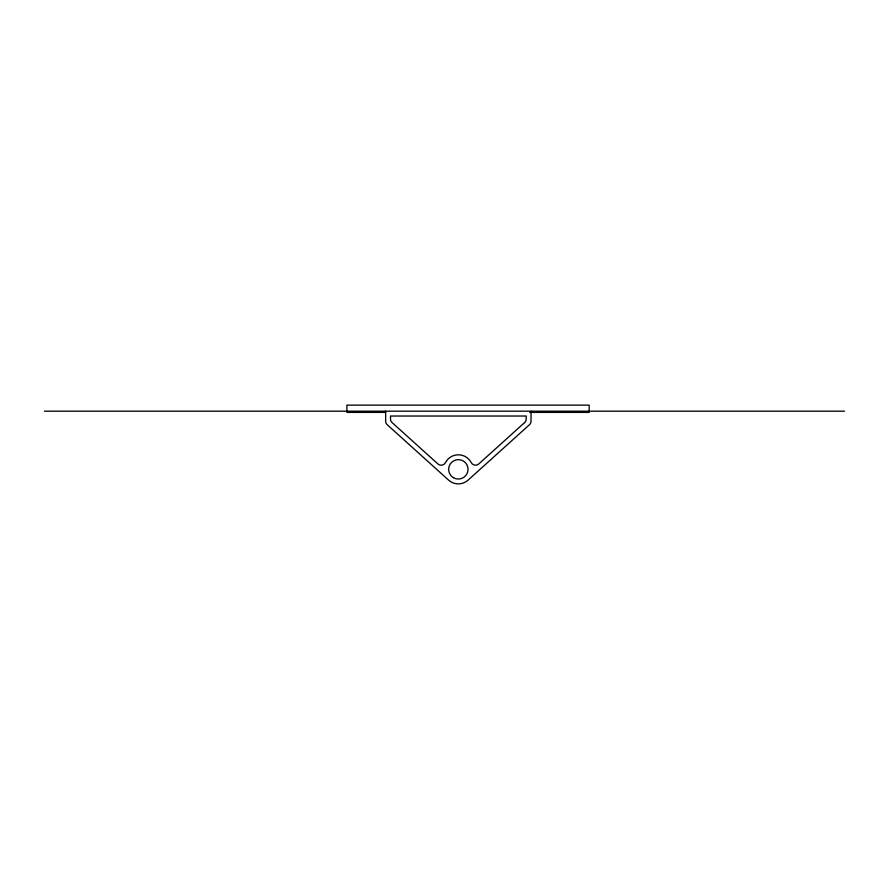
<?xml version="1.0" encoding="UTF-8"?>
<svg xmlns="http://www.w3.org/2000/svg" width="889" height="889" viewBox="0 0 889 889"><rect width="100%" height="100%" fill="white"/><g stroke="black" fill="none" stroke-linecap="round" stroke-linejoin="round"><path stroke-width="1.33" d="M44.45 411.185L844.55 411.185M385.648 412.396L346.888 412.396L346.888 405.128L589.196 405.128L589.196 412.396L529.655 412.396M531.033 411.185L531.033 421.142A4.845 4.845 0 0 1 529.444 424.742L468.092 480.127A14.535 14.535 0 0 1 448.601 480.127L387.248 424.742A4.845 4.845 0 0 1 385.648 421.142L385.648 411.185M524.588 422.586L478.771 463.958A4.845 4.845 0 0 1 471.226 462.602A14.535 14.535 0 0 0 445.467 462.602A4.845 4.845 0 0 1 437.921 463.958L392.093 422.586A4.845 4.845 0 0 1 390.504 418.986L390.504 416.03L526.188 416.03L526.188 418.986A4.845 4.845 0 0 1 524.588 422.586M453.501 477.726A9.69 9.69 0 0 0 468.036 469.336A9.69 9.69 0 0 0 453.501 460.947A9.69 9.69 0 0 0 453.501 477.726"/></g></svg>
